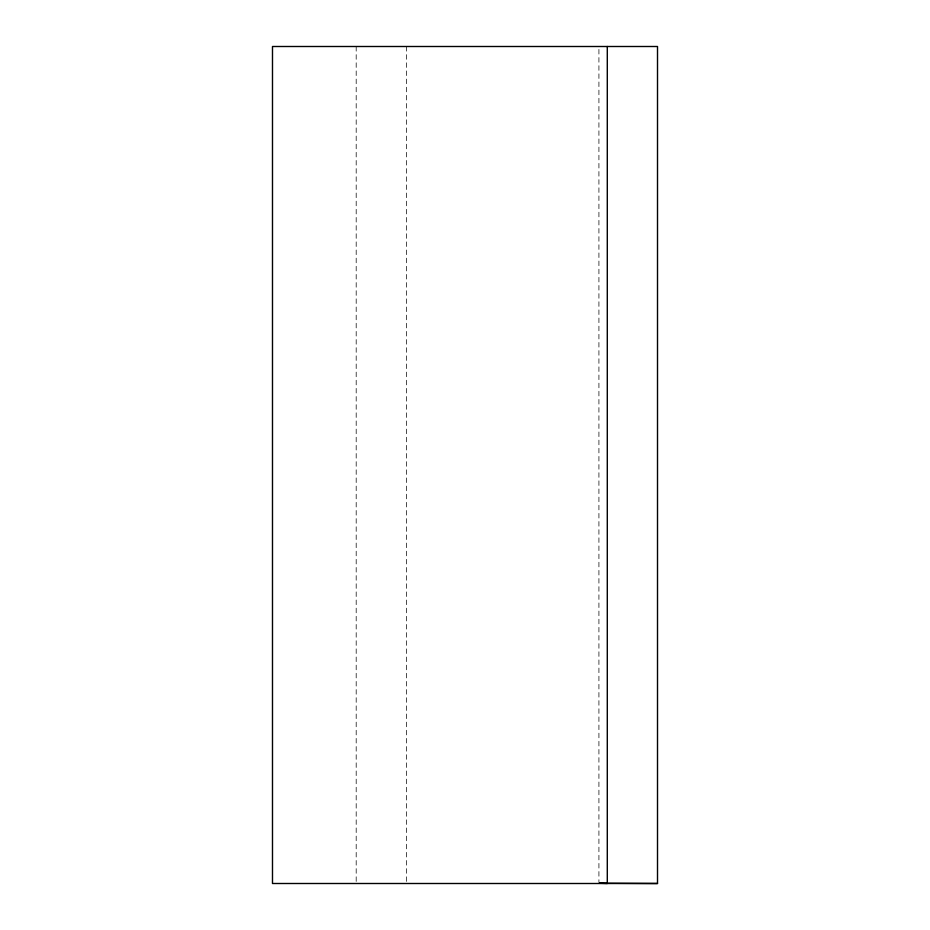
<?xml version="1.0" encoding="UTF-8"?>
<svg xmlns="http://www.w3.org/2000/svg" width="930" height="930" viewBox="0 0 930 930"><rect width="100%" height="100%" fill="white"/><g stroke="black" fill="none" stroke-linecap="round" stroke-linejoin="round"><path stroke-width="0.7" stroke-dasharray="4.65 3.49" d="M598.92 49.406L598.92 881.768M406.41 46.5L406.41 882.047M356.19 46.5L356.19 882.047"/><path stroke-width="1.4" d="M657.51 883.5L272.49 883.5L272.49 46.5L657.51 46.5L657.51 883.5L598.92 883.221L607.29 883.5L607.29 46.5"/></g></svg>
